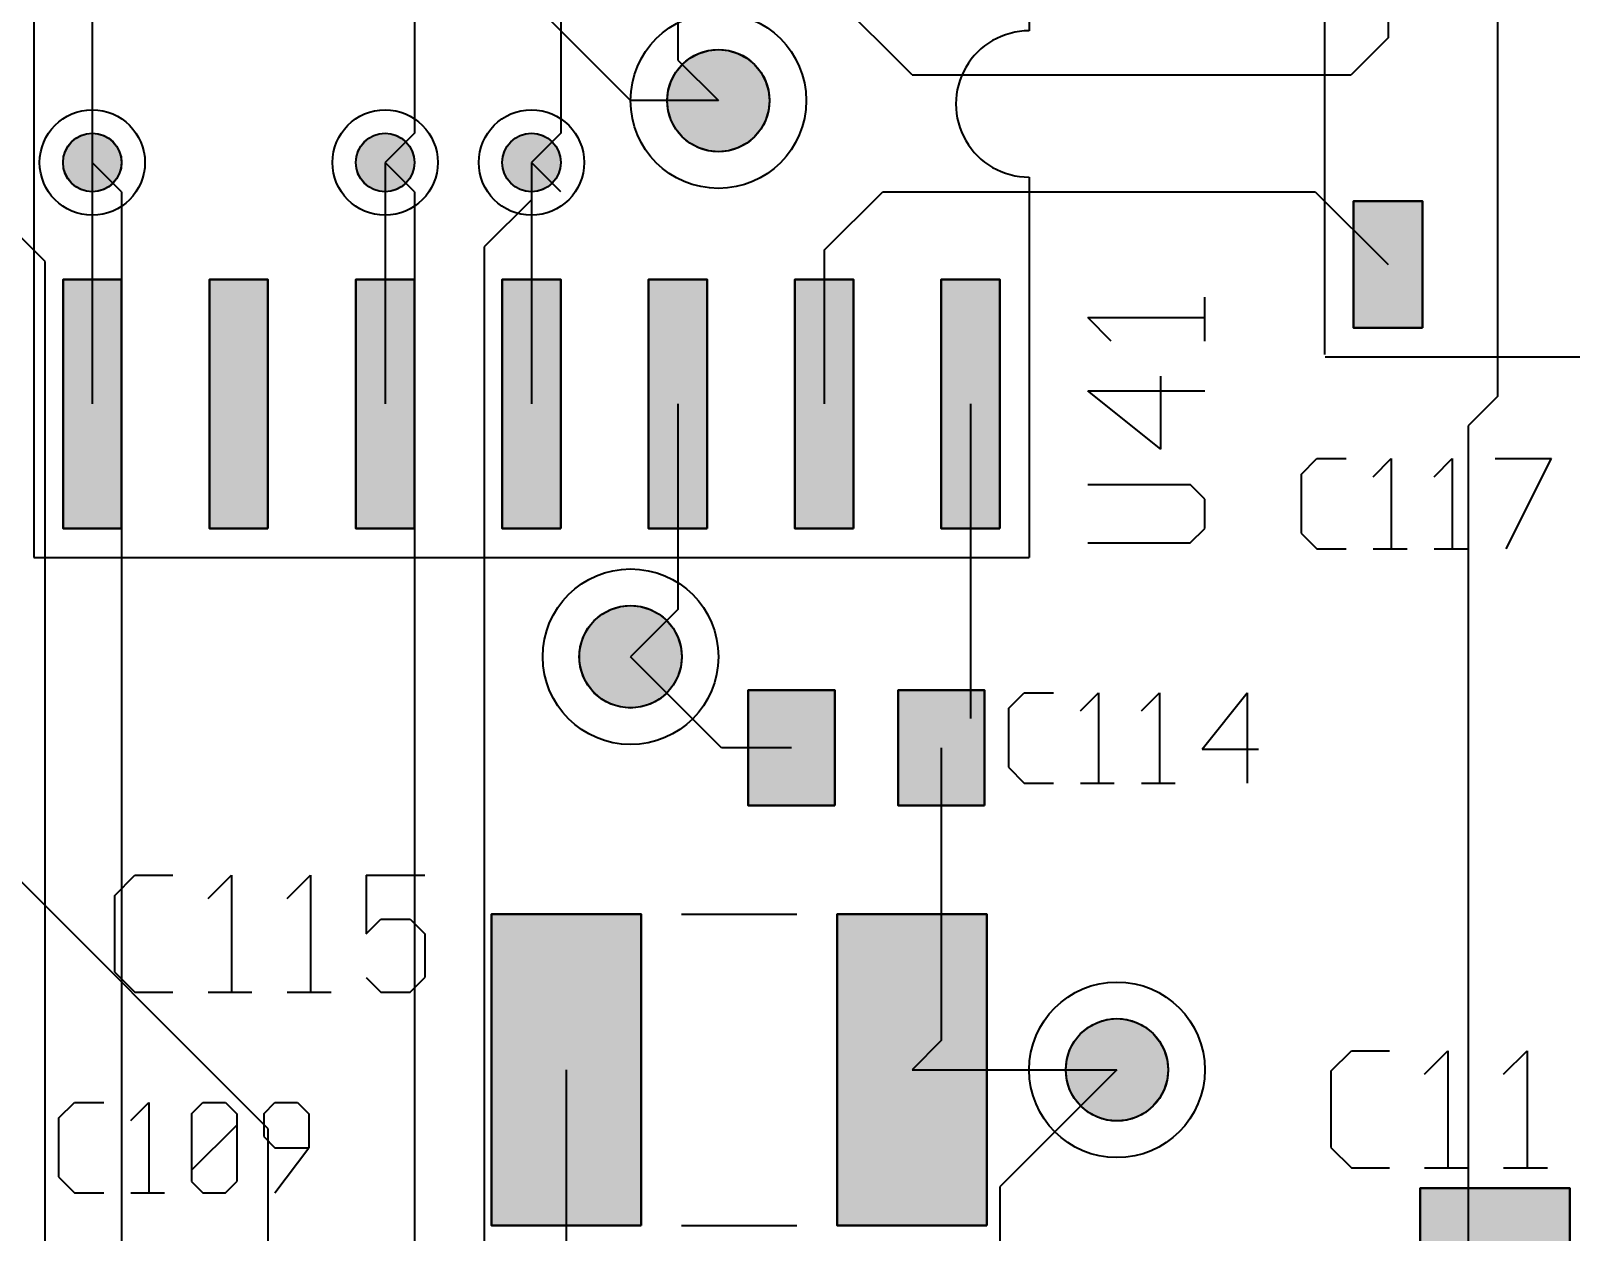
# Model space of a CAD drawing. Header units: millimetres. Extents: x 3 to 131, y 2 to 65.
# Drawn here: x 36.21 to 49.57, y 30.78 to 41.21 of the extents above; entities that cross this region are included whole.
import ezdxf

# ---------------------------------------------------------------- set-up
doc = ezdxf.new("R2010")
doc.units = ezdxf.units.MM
for name, color, linetype in [('bottom_copper', 7, 'Continuous'), ('drill_plated', 7, 'Continuous'), ('top_copper', 7, 'Continuous'), ('top_silk', 7, 'Continuous')]:
    doc.layers.add(name, color=color, linetype=linetype)

msp = doc.modelspace()

# ---------------------------------------------------------------- hatches: boundary and pattern name
at = {"layer": 'bottom_copper', "lineweight": 40}
for points in [[(42.61, 40.518), (42.584, 40.434), (42.543, 40.358), (42.488, 40.29), (42.421, 40.235), (42.344, 40.194), (42.261, 40.169), (42.174, 40.16), (42.087, 40.169), (42.004, 40.194), (41.927, 40.235), (41.859, 40.29), (41.804, 40.358), (41.763, 40.434), (41.738, 40.518), (41.729, 40.605), (41.738, 40.691), (41.763, 40.775), (41.804, 40.852), (41.859, 40.919), (41.927, 40.974), (42.004, 41.015), (42.087, 41.041), (42.174, 41.049), (42.261, 41.041), (42.344, 41.015), (42.421, 40.974), (42.488, 40.919), (42.543, 40.852), (42.584, 40.775), (42.61, 40.691), (42.618, 40.605), (42.61, 40.518)], [(36.991, 40.019), (36.976, 39.971), (36.953, 39.927), (36.921, 39.888), (36.883, 39.857), (36.839, 39.833), (36.791, 39.819), (36.742, 39.814), (36.692, 39.819), (36.645, 39.833), (36.601, 39.857), (36.562, 39.888), (36.531, 39.927), (36.507, 39.971), (36.493, 40.019), (36.488, 40.068), (36.493, 40.118), (36.507, 40.165), (36.531, 40.209), (36.562, 40.248), (36.601, 40.279), (36.645, 40.303), (36.692, 40.317), (36.742, 40.322), (36.791, 40.317), (36.839, 40.303), (36.883, 40.279), (36.921, 40.248), (36.953, 40.209), (36.976, 40.165), (36.991, 40.118), (36.996, 40.068), (36.991, 40.019)], [(39.531, 40.019), (39.516, 39.971), (39.493, 39.927), (39.461, 39.888), (39.423, 39.857), (39.379, 39.833), (39.331, 39.819), (39.282, 39.814), (39.232, 39.819), (39.185, 39.833), (39.141, 39.857), (39.102, 39.888), (39.071, 39.927), (39.047, 39.971), (39.033, 40.019), (39.028, 40.068), (39.033, 40.118), (39.047, 40.165), (39.071, 40.209), (39.102, 40.248), (39.141, 40.279), (39.185, 40.303), (39.232, 40.317), (39.282, 40.322), (39.331, 40.317), (39.379, 40.303), (39.423, 40.279), (39.461, 40.248), (39.493, 40.209), (39.516, 40.165), (39.531, 40.118), (39.536, 40.068), (39.531, 40.019)], [(40.801, 40.019), (40.786, 39.971), (40.763, 39.927), (40.731, 39.888), (40.693, 39.857), (40.649, 39.833), (40.601, 39.819), (40.552, 39.814), (40.502, 39.819), (40.455, 39.833), (40.411, 39.857), (40.372, 39.888), (40.341, 39.927), (40.317, 39.971), (40.303, 40.019), (40.298, 40.068), (40.303, 40.118), (40.317, 40.165), (40.341, 40.209), (40.372, 40.248), (40.411, 40.279), (40.455, 40.303), (40.502, 40.317), (40.552, 40.322), (40.601, 40.317), (40.649, 40.303), (40.693, 40.279), (40.731, 40.248), (40.763, 40.209), (40.786, 40.165), (40.801, 40.118), (40.806, 40.068), (40.801, 40.019)], [(41.848, 35.692), (41.822, 35.608), (41.781, 35.532), (41.726, 35.464), (41.659, 35.409), (41.582, 35.368), (41.499, 35.343), (41.412, 35.334), (41.325, 35.343), (41.242, 35.368), (41.165, 35.409), (41.097, 35.464), (41.042, 35.532), (41.001, 35.608), (40.976, 35.692), (40.967, 35.779), (40.976, 35.865), (41.001, 35.949), (41.042, 36.026), (41.097, 36.093), (41.165, 36.148), (41.242, 36.189), (41.325, 36.215), (41.412, 36.223), (41.499, 36.215), (41.582, 36.189), (41.659, 36.148), (41.726, 36.093), (41.781, 36.026), (41.822, 35.949), (41.848, 35.865), (41.856, 35.779), (41.848, 35.692)], [(46.068, 32.107), (46.042, 32.024), (46.001, 31.947), (45.946, 31.88), (45.879, 31.825), (45.802, 31.783), (45.719, 31.758), (45.632, 31.75), (45.545, 31.758), (45.462, 31.783), (45.385, 31.825), (45.317, 31.88), (45.262, 31.947), (45.221, 32.024), (45.196, 32.107), (45.187, 32.194), (45.196, 32.281), (45.221, 32.364), (45.262, 32.441), (45.317, 32.508), (45.385, 32.564), (45.462, 32.605), (45.545, 32.63), (45.632, 32.639), (45.719, 32.63), (45.802, 32.605), (45.879, 32.564), (45.946, 32.508), (46.001, 32.441), (46.042, 32.364), (46.068, 32.281), (46.076, 32.194), (46.068, 32.107)]]:
    msp.add_hatch(color=7, dxfattribs=at).paths.add_polyline_path(points, flags=0)
at = {"layer": 'drill_plated', "lineweight": 40}
for points in [[(42.61, 40.518), (42.584, 40.434), (42.543, 40.358), (42.488, 40.29), (42.421, 40.235), (42.344, 40.194), (42.261, 40.169), (42.174, 40.16), (42.087, 40.169), (42.004, 40.194), (41.927, 40.235), (41.859, 40.29), (41.804, 40.358), (41.763, 40.434), (41.738, 40.518), (41.729, 40.605), (41.738, 40.691), (41.763, 40.775), (41.804, 40.852), (41.859, 40.919), (41.927, 40.974), (42.004, 41.015), (42.087, 41.041), (42.174, 41.049), (42.261, 41.041), (42.344, 41.015), (42.421, 40.974), (42.488, 40.919), (42.543, 40.852), (42.584, 40.775), (42.61, 40.691), (42.618, 40.605), (42.61, 40.518)], [(36.991, 40.019), (36.976, 39.971), (36.953, 39.927), (36.921, 39.888), (36.883, 39.857), (36.839, 39.833), (36.791, 39.819), (36.742, 39.814), (36.692, 39.819), (36.645, 39.833), (36.601, 39.857), (36.562, 39.888), (36.531, 39.927), (36.507, 39.971), (36.493, 40.019), (36.488, 40.068), (36.493, 40.118), (36.507, 40.165), (36.531, 40.209), (36.562, 40.248), (36.601, 40.279), (36.645, 40.303), (36.692, 40.317), (36.742, 40.322), (36.791, 40.317), (36.839, 40.303), (36.883, 40.279), (36.921, 40.248), (36.953, 40.209), (36.976, 40.165), (36.991, 40.118), (36.996, 40.068), (36.991, 40.019)], [(39.531, 40.019), (39.516, 39.971), (39.493, 39.927), (39.461, 39.888), (39.423, 39.857), (39.379, 39.833), (39.331, 39.819), (39.282, 39.814), (39.232, 39.819), (39.185, 39.833), (39.141, 39.857), (39.102, 39.888), (39.071, 39.927), (39.047, 39.971), (39.033, 40.019), (39.028, 40.068), (39.033, 40.118), (39.047, 40.165), (39.071, 40.209), (39.102, 40.248), (39.141, 40.279), (39.185, 40.303), (39.232, 40.317), (39.282, 40.322), (39.331, 40.317), (39.379, 40.303), (39.423, 40.279), (39.461, 40.248), (39.493, 40.209), (39.516, 40.165), (39.531, 40.118), (39.536, 40.068), (39.531, 40.019)], [(40.801, 40.019), (40.786, 39.971), (40.763, 39.927), (40.731, 39.888), (40.693, 39.857), (40.649, 39.833), (40.601, 39.819), (40.552, 39.814), (40.502, 39.819), (40.455, 39.833), (40.411, 39.857), (40.372, 39.888), (40.341, 39.927), (40.317, 39.971), (40.303, 40.019), (40.298, 40.068), (40.303, 40.118), (40.317, 40.165), (40.341, 40.209), (40.372, 40.248), (40.411, 40.279), (40.455, 40.303), (40.502, 40.317), (40.552, 40.322), (40.601, 40.317), (40.649, 40.303), (40.693, 40.279), (40.731, 40.248), (40.763, 40.209), (40.786, 40.165), (40.801, 40.118), (40.806, 40.068), (40.801, 40.019)], [(41.848, 35.692), (41.822, 35.608), (41.781, 35.532), (41.726, 35.464), (41.659, 35.409), (41.582, 35.368), (41.499, 35.343), (41.412, 35.334), (41.325, 35.343), (41.242, 35.368), (41.165, 35.409), (41.097, 35.464), (41.042, 35.532), (41.001, 35.608), (40.976, 35.692), (40.967, 35.779), (40.976, 35.865), (41.001, 35.949), (41.042, 36.026), (41.097, 36.093), (41.165, 36.148), (41.242, 36.189), (41.325, 36.215), (41.412, 36.223), (41.499, 36.215), (41.582, 36.189), (41.659, 36.148), (41.726, 36.093), (41.781, 36.026), (41.822, 35.949), (41.848, 35.865), (41.856, 35.779), (41.848, 35.692)], [(46.068, 32.107), (46.042, 32.024), (46.001, 31.947), (45.946, 31.88), (45.879, 31.825), (45.802, 31.783), (45.719, 31.758), (45.632, 31.75), (45.545, 31.758), (45.462, 31.783), (45.385, 31.825), (45.317, 31.88), (45.262, 31.947), (45.221, 32.024), (45.196, 32.107), (45.187, 32.194), (45.196, 32.281), (45.221, 32.364), (45.262, 32.441), (45.317, 32.508), (45.385, 32.564), (45.462, 32.605), (45.545, 32.63), (45.632, 32.639), (45.719, 32.63), (45.802, 32.605), (45.879, 32.564), (45.946, 32.508), (46.001, 32.441), (46.042, 32.364), (46.068, 32.281), (46.076, 32.194), (46.068, 32.107)]]:
    msp.add_hatch(color=7, dxfattribs=at).paths.add_polyline_path(points, flags=0)
at = {"layer": 'top_copper', "lineweight": 40}
for points in [[(42.61, 40.518), (42.584, 40.434), (42.543, 40.358), (42.488, 40.29), (42.421, 40.235), (42.344, 40.194), (42.261, 40.169), (42.174, 40.16), (42.087, 40.169), (42.004, 40.194), (41.927, 40.235), (41.859, 40.29), (41.804, 40.358), (41.763, 40.434), (41.738, 40.518), (41.729, 40.605), (41.738, 40.691), (41.763, 40.775), (41.804, 40.852), (41.859, 40.919), (41.927, 40.974), (42.004, 41.015), (42.087, 41.041), (42.174, 41.049), (42.261, 41.041), (42.344, 41.015), (42.421, 40.974), (42.488, 40.919), (42.543, 40.852), (42.584, 40.775), (42.61, 40.691), (42.618, 40.605), (42.61, 40.518)], [(36.991, 40.019), (36.976, 39.971), (36.953, 39.927), (36.921, 39.888), (36.883, 39.857), (36.839, 39.833), (36.791, 39.819), (36.742, 39.814), (36.692, 39.819), (36.645, 39.833), (36.601, 39.857), (36.562, 39.888), (36.531, 39.927), (36.507, 39.971), (36.493, 40.019), (36.488, 40.068), (36.493, 40.118), (36.507, 40.165), (36.531, 40.209), (36.562, 40.248), (36.601, 40.279), (36.645, 40.303), (36.692, 40.317), (36.742, 40.322), (36.791, 40.317), (36.839, 40.303), (36.883, 40.279), (36.921, 40.248), (36.953, 40.209), (36.976, 40.165), (36.991, 40.118), (36.996, 40.068), (36.991, 40.019)], [(39.531, 40.019), (39.516, 39.971), (39.493, 39.927), (39.461, 39.888), (39.423, 39.857), (39.379, 39.833), (39.331, 39.819), (39.282, 39.814), (39.232, 39.819), (39.185, 39.833), (39.141, 39.857), (39.102, 39.888), (39.071, 39.927), (39.047, 39.971), (39.033, 40.019), (39.028, 40.068), (39.033, 40.118), (39.047, 40.165), (39.071, 40.209), (39.102, 40.248), (39.141, 40.279), (39.185, 40.303), (39.232, 40.317), (39.282, 40.322), (39.331, 40.317), (39.379, 40.303), (39.423, 40.279), (39.461, 40.248), (39.493, 40.209), (39.516, 40.165), (39.531, 40.118), (39.536, 40.068), (39.531, 40.019)], [(40.801, 40.019), (40.786, 39.971), (40.763, 39.927), (40.731, 39.888), (40.693, 39.857), (40.649, 39.833), (40.601, 39.819), (40.552, 39.814), (40.502, 39.819), (40.455, 39.833), (40.411, 39.857), (40.372, 39.888), (40.341, 39.927), (40.317, 39.971), (40.303, 40.019), (40.298, 40.068), (40.303, 40.118), (40.317, 40.165), (40.341, 40.209), (40.372, 40.248), (40.411, 40.279), (40.455, 40.303), (40.502, 40.317), (40.552, 40.322), (40.601, 40.317), (40.649, 40.303), (40.693, 40.279), (40.731, 40.248), (40.763, 40.209), (40.786, 40.165), (40.801, 40.118), (40.806, 40.068), (40.801, 40.019)], [(48.284, 38.633), (47.684, 38.633), (47.684, 39.733), (48.284, 39.733), (48.284, 38.633)], [(36.996, 36.893), (36.488, 36.893), (36.488, 39.052), (36.996, 39.052), (36.996, 36.893)], [(38.266, 36.893), (37.758, 36.893), (37.758, 39.052), (38.266, 39.052), (38.266, 36.893)], [(39.536, 36.893), (39.028, 36.893), (39.028, 39.052), (39.536, 39.052), (39.536, 36.893)], [(40.806, 36.893), (40.298, 36.893), (40.298, 39.052), (40.806, 39.052), (40.806, 36.893)], [(42.076, 36.893), (41.568, 36.893), (41.568, 39.052), (42.076, 39.052), (42.076, 36.893)], [(43.346, 36.893), (42.838, 36.893), (42.838, 39.052), (43.346, 39.052), (43.346, 36.893)], [(44.616, 36.893), (44.108, 36.893), (44.108, 39.052), (44.616, 39.052), (44.616, 36.893)], [(41.848, 35.692), (41.822, 35.608), (41.781, 35.532), (41.726, 35.464), (41.659, 35.409), (41.582, 35.368), (41.499, 35.343), (41.412, 35.334), (41.325, 35.343), (41.242, 35.368), (41.165, 35.409), (41.097, 35.464), (41.042, 35.532), (41.001, 35.608), (40.976, 35.692), (40.967, 35.779), (40.976, 35.865), (41.001, 35.949), (41.042, 36.026), (41.097, 36.093), (41.165, 36.148), (41.242, 36.189), (41.325, 36.215), (41.412, 36.223), (41.499, 36.215), (41.582, 36.189), (41.659, 36.148), (41.726, 36.093), (41.781, 36.026), (41.822, 35.949), (41.848, 35.865), (41.856, 35.779), (41.848, 35.692)], [(43.183, 34.488), (42.433, 34.488), (42.433, 35.488), (43.183, 35.488), (43.183, 34.488)], [(44.483, 34.488), (43.733, 34.488), (43.733, 35.488), (44.483, 35.488), (44.483, 34.488)], [(41.504, 30.844), (40.204, 30.844), (40.204, 33.544), (41.504, 33.544), (41.504, 30.844)], [(44.504, 30.844), (43.204, 30.844), (43.204, 33.544), (44.504, 33.544), (44.504, 30.844)], [(46.068, 32.107), (46.042, 32.024), (46.001, 31.947), (45.946, 31.88), (45.879, 31.825), (45.802, 31.783), (45.719, 31.758), (45.632, 31.75), (45.545, 31.758), (45.462, 31.783), (45.385, 31.825), (45.317, 31.88), (45.262, 31.947), (45.221, 32.024), (45.196, 32.107), (45.187, 32.194), (45.196, 32.281), (45.221, 32.364), (45.262, 32.441), (45.317, 32.508), (45.385, 32.564), (45.462, 32.605), (45.545, 32.63), (45.632, 32.639), (45.719, 32.63), (45.802, 32.605), (45.879, 32.564), (45.946, 32.508), (46.001, 32.441), (46.042, 32.364), (46.068, 32.281), (46.076, 32.194), (46.068, 32.107)], [(49.562, 29.666), (48.262, 29.666), (48.262, 31.166), (49.562, 31.166), (49.562, 29.666)]]:
    msp.add_hatch(color=7, dxfattribs=at).paths.add_polyline_path(points, flags=0)

# ---------------------------------------------------------------- linework, layer by layer
at = {"layer": 'bottom_copper', "color": 7, "lineweight": 40}
for p, q in [((36.742, 49.657), (36.742, 40.068)), ((39.536, 49.657), (39.536, 40.322)), ((40.806, 47.625), (40.806, 40.322)), ((39.536, 40.322), (39.282, 40.068)), ((40.806, 40.322), (40.552, 40.068)), ((36.996, 39.814), (36.742, 40.068)), ((39.536, 39.814), (39.282, 40.068)), ((40.806, 39.814), (40.552, 40.068)), ((40.552, 40.068), (40.552, 39.745)), ((36.332, 39.208), (35.726, 39.814)), ((36.996, 39.814), (36.996, 23.812)), ((39.536, 39.814), (39.536, 23.812)), ((40.552, 39.745), (40.142, 39.335)), ((40.142, 39.335), (40.142, 24.476)), ((36.332, 28.921), (36.332, 39.208)), ((45.632, 32.194), (44.616, 31.178)), ((44.616, 31.178), (44.616, 17.716))]:
    msp.add_line(p, q, dxfattribs=at)
for points in [[(42.61, 40.518), (42.584, 40.434), (42.543, 40.358), (42.488, 40.29), (42.421, 40.235), (42.344, 40.194), (42.261, 40.169), (42.174, 40.16), (42.087, 40.169), (42.004, 40.194), (41.927, 40.235), (41.859, 40.29), (41.804, 40.358), (41.763, 40.434), (41.738, 40.518), (41.729, 40.605), (41.738, 40.691), (41.763, 40.775), (41.804, 40.852), (41.859, 40.919), (41.927, 40.974), (42.004, 41.015), (42.087, 41.041), (42.174, 41.049), (42.261, 41.041), (42.344, 41.015), (42.421, 40.974), (42.488, 40.919), (42.543, 40.852), (42.584, 40.775), (42.61, 40.691), (42.618, 40.605), (42.61, 40.518)], [(36.991, 40.019), (36.976, 39.971), (36.953, 39.927), (36.921, 39.888), (36.883, 39.857), (36.839, 39.833), (36.791, 39.819), (36.742, 39.814), (36.692, 39.819), (36.645, 39.833), (36.601, 39.857), (36.562, 39.888), (36.531, 39.927), (36.507, 39.971), (36.493, 40.019), (36.488, 40.068), (36.493, 40.118), (36.507, 40.165), (36.531, 40.209), (36.562, 40.248), (36.601, 40.279), (36.645, 40.303), (36.692, 40.317), (36.742, 40.322), (36.791, 40.317), (36.839, 40.303), (36.883, 40.279), (36.921, 40.248), (36.953, 40.209), (36.976, 40.165), (36.991, 40.118), (36.996, 40.068), (36.991, 40.019)], [(39.531, 40.019), (39.516, 39.971), (39.493, 39.927), (39.461, 39.888), (39.423, 39.857), (39.379, 39.833), (39.331, 39.819), (39.282, 39.814), (39.232, 39.819), (39.185, 39.833), (39.141, 39.857), (39.102, 39.888), (39.071, 39.927), (39.047, 39.971), (39.033, 40.019), (39.028, 40.068), (39.033, 40.118), (39.047, 40.165), (39.071, 40.209), (39.102, 40.248), (39.141, 40.279), (39.185, 40.303), (39.232, 40.317), (39.282, 40.322), (39.331, 40.317), (39.379, 40.303), (39.423, 40.279), (39.461, 40.248), (39.493, 40.209), (39.516, 40.165), (39.531, 40.118), (39.536, 40.068), (39.531, 40.019)], [(40.801, 40.019), (40.786, 39.971), (40.763, 39.927), (40.731, 39.888), (40.693, 39.857), (40.649, 39.833), (40.601, 39.819), (40.552, 39.814), (40.502, 39.819), (40.455, 39.833), (40.411, 39.857), (40.372, 39.888), (40.341, 39.927), (40.317, 39.971), (40.303, 40.019), (40.298, 40.068), (40.303, 40.118), (40.317, 40.165), (40.341, 40.209), (40.372, 40.248), (40.411, 40.279), (40.455, 40.303), (40.502, 40.317), (40.552, 40.322), (40.601, 40.317), (40.649, 40.303), (40.693, 40.279), (40.731, 40.248), (40.763, 40.209), (40.786, 40.165), (40.801, 40.118), (40.806, 40.068), (40.801, 40.019)], [(41.848, 35.692), (41.822, 35.608), (41.781, 35.532), (41.726, 35.464), (41.659, 35.409), (41.582, 35.368), (41.499, 35.343), (41.412, 35.334), (41.325, 35.343), (41.242, 35.368), (41.165, 35.409), (41.097, 35.464), (41.042, 35.532), (41.001, 35.608), (40.976, 35.692), (40.967, 35.779), (40.976, 35.865), (41.001, 35.949), (41.042, 36.026), (41.097, 36.093), (41.165, 36.148), (41.242, 36.189), (41.325, 36.215), (41.412, 36.223), (41.499, 36.215), (41.582, 36.189), (41.659, 36.148), (41.726, 36.093), (41.781, 36.026), (41.822, 35.949), (41.848, 35.865), (41.856, 35.779), (41.848, 35.692)], [(46.068, 32.107), (46.042, 32.024), (46.001, 31.947), (45.946, 31.88), (45.879, 31.825), (45.802, 31.783), (45.719, 31.758), (45.632, 31.75), (45.545, 31.758), (45.462, 31.783), (45.385, 31.825), (45.317, 31.88), (45.262, 31.947), (45.221, 32.024), (45.196, 32.107), (45.187, 32.194), (45.196, 32.281), (45.221, 32.364), (45.262, 32.441), (45.317, 32.508), (45.385, 32.564), (45.462, 32.605), (45.545, 32.63), (45.632, 32.639), (45.719, 32.63), (45.802, 32.605), (45.879, 32.564), (45.946, 32.508), (46.001, 32.441), (46.042, 32.364), (46.068, 32.281), (46.076, 32.194), (46.068, 32.107)]]:
    msp.add_lwpolyline(points, close=True, dxfattribs=at)
for centre, major_axis in [((42.174, 40.605), (0.762, 0)), ((42.174, 40.605), (0.444, 0)), ((36.742, 40.068), (0.457, 0)), ((39.282, 40.068), (0.457, 0)), ((40.552, 40.068), (0.457, 0)), ((36.742, 40.068), (0.254, 0)), ((39.282, 40.068), (0.254, 0)), ((40.552, 40.068), (0.254, 0)), ((41.412, 35.779), (0.762, 0)), ((41.412, 35.779), (0.444, 0)), ((45.632, 32.194), (0.762, 0)), ((45.632, 32.194), (0.444, 0))]:
    msp.add_ellipse(centre, major_axis=major_axis, ratio=1, dxfattribs=at)
at = {"layer": 'drill_plated', "color": 7, "lineweight": 40}
for points in [[(42.61, 40.518), (42.584, 40.434), (42.543, 40.358), (42.488, 40.29), (42.421, 40.235), (42.344, 40.194), (42.261, 40.169), (42.174, 40.16), (42.087, 40.169), (42.004, 40.194), (41.927, 40.235), (41.859, 40.29), (41.804, 40.358), (41.763, 40.434), (41.738, 40.518), (41.729, 40.605), (41.738, 40.691), (41.763, 40.775), (41.804, 40.852), (41.859, 40.919), (41.927, 40.974), (42.004, 41.015), (42.087, 41.041), (42.174, 41.049), (42.261, 41.041), (42.344, 41.015), (42.421, 40.974), (42.488, 40.919), (42.543, 40.852), (42.584, 40.775), (42.61, 40.691), (42.618, 40.605), (42.61, 40.518)], [(36.991, 40.019), (36.976, 39.971), (36.953, 39.927), (36.921, 39.888), (36.883, 39.857), (36.839, 39.833), (36.791, 39.819), (36.742, 39.814), (36.692, 39.819), (36.645, 39.833), (36.601, 39.857), (36.562, 39.888), (36.531, 39.927), (36.507, 39.971), (36.493, 40.019), (36.488, 40.068), (36.493, 40.118), (36.507, 40.165), (36.531, 40.209), (36.562, 40.248), (36.601, 40.279), (36.645, 40.303), (36.692, 40.317), (36.742, 40.322), (36.791, 40.317), (36.839, 40.303), (36.883, 40.279), (36.921, 40.248), (36.953, 40.209), (36.976, 40.165), (36.991, 40.118), (36.996, 40.068), (36.991, 40.019)], [(39.531, 40.019), (39.516, 39.971), (39.493, 39.927), (39.461, 39.888), (39.423, 39.857), (39.379, 39.833), (39.331, 39.819), (39.282, 39.814), (39.232, 39.819), (39.185, 39.833), (39.141, 39.857), (39.102, 39.888), (39.071, 39.927), (39.047, 39.971), (39.033, 40.019), (39.028, 40.068), (39.033, 40.118), (39.047, 40.165), (39.071, 40.209), (39.102, 40.248), (39.141, 40.279), (39.185, 40.303), (39.232, 40.317), (39.282, 40.322), (39.331, 40.317), (39.379, 40.303), (39.423, 40.279), (39.461, 40.248), (39.493, 40.209), (39.516, 40.165), (39.531, 40.118), (39.536, 40.068), (39.531, 40.019)], [(40.801, 40.019), (40.786, 39.971), (40.763, 39.927), (40.731, 39.888), (40.693, 39.857), (40.649, 39.833), (40.601, 39.819), (40.552, 39.814), (40.502, 39.819), (40.455, 39.833), (40.411, 39.857), (40.372, 39.888), (40.341, 39.927), (40.317, 39.971), (40.303, 40.019), (40.298, 40.068), (40.303, 40.118), (40.317, 40.165), (40.341, 40.209), (40.372, 40.248), (40.411, 40.279), (40.455, 40.303), (40.502, 40.317), (40.552, 40.322), (40.601, 40.317), (40.649, 40.303), (40.693, 40.279), (40.731, 40.248), (40.763, 40.209), (40.786, 40.165), (40.801, 40.118), (40.806, 40.068), (40.801, 40.019)], [(41.848, 35.692), (41.822, 35.608), (41.781, 35.532), (41.726, 35.464), (41.659, 35.409), (41.582, 35.368), (41.499, 35.343), (41.412, 35.334), (41.325, 35.343), (41.242, 35.368), (41.165, 35.409), (41.097, 35.464), (41.042, 35.532), (41.001, 35.608), (40.976, 35.692), (40.967, 35.779), (40.976, 35.865), (41.001, 35.949), (41.042, 36.026), (41.097, 36.093), (41.165, 36.148), (41.242, 36.189), (41.325, 36.215), (41.412, 36.223), (41.499, 36.215), (41.582, 36.189), (41.659, 36.148), (41.726, 36.093), (41.781, 36.026), (41.822, 35.949), (41.848, 35.865), (41.856, 35.779), (41.848, 35.692)], [(46.068, 32.107), (46.042, 32.024), (46.001, 31.947), (45.946, 31.88), (45.879, 31.825), (45.802, 31.783), (45.719, 31.758), (45.632, 31.75), (45.545, 31.758), (45.462, 31.783), (45.385, 31.825), (45.317, 31.88), (45.262, 31.947), (45.221, 32.024), (45.196, 32.107), (45.187, 32.194), (45.196, 32.281), (45.221, 32.364), (45.262, 32.441), (45.317, 32.508), (45.385, 32.564), (45.462, 32.605), (45.545, 32.63), (45.632, 32.639), (45.719, 32.63), (45.802, 32.605), (45.879, 32.564), (45.946, 32.508), (46.001, 32.441), (46.042, 32.364), (46.068, 32.281), (46.076, 32.194), (46.068, 32.107)]]:
    msp.add_lwpolyline(points, close=True, dxfattribs=at)
for centre, major_axis in [((42.174, 40.605), (0.444, 0)), ((36.742, 40.068), (0.254, 0)), ((39.282, 40.068), (0.254, 0)), ((40.552, 40.068), (0.254, 0)), ((41.412, 35.779), (0.444, 0)), ((45.632, 32.194), (0.444, 0))]:
    msp.add_ellipse(centre, major_axis=major_axis, ratio=1, dxfattribs=at)
at = {"layer": 'top_copper', "color": 7, "lineweight": 40}
for p, q in [((48.934, 44.356), (48.934, 38.036)), ((41.822, 43.18), (41.822, 40.957)), ((47.984, 41.783), (47.984, 41.15)), ((43.854, 40.83), (43.092, 41.592)), ((40.552, 41.465), (41.412, 40.605)), ((47.984, 41.15), (47.664, 40.83)), ((41.822, 40.957), (42.174, 40.605)), ((43.854, 40.83), (47.664, 40.83)), ((42.174, 40.605), (41.412, 40.605)), ((36.742, 40.068), (36.742, 37.973)), ((39.282, 40.068), (39.282, 37.973)), ((40.552, 40.068), (40.552, 37.973)), ((43.092, 39.306), (43.6, 39.814)), ((43.6, 39.814), (47.352, 39.814)), ((47.352, 39.814), (47.984, 39.183)), ((48.284, 39.733), (47.684, 39.733)), ((47.684, 39.733), (47.684, 38.633)), ((48.284, 38.633), (48.284, 39.733)), ((43.092, 39.306), (43.092, 37.973)), ((36.996, 39.052), (36.488, 39.052)), ((36.488, 39.052), (36.488, 36.893)), ((36.996, 36.893), (36.996, 39.052)), ((38.266, 39.052), (37.758, 39.052)), ((37.758, 39.052), (37.758, 36.893)), ((38.266, 36.893), (38.266, 39.052)), ((39.536, 39.052), (39.028, 39.052)), ((39.028, 39.052), (39.028, 36.893)), ((39.536, 36.893), (39.536, 39.052)), ((40.806, 39.052), (40.298, 39.052)), ((40.298, 39.052), (40.298, 36.893)), ((40.806, 36.893), (40.806, 39.052)), ((42.076, 39.052), (41.568, 39.052)), ((41.568, 39.052), (41.568, 36.893)), ((42.076, 36.893), (42.076, 39.052)), ((43.346, 39.052), (42.838, 39.052)), ((42.838, 39.052), (42.838, 36.893)), ((43.346, 36.893), (43.346, 39.052)), ((44.616, 39.052), (44.108, 39.052)), ((44.108, 39.052), (44.108, 36.893)), ((44.616, 36.893), (44.616, 39.052)), ((47.684, 38.633), (48.284, 38.633)), ((41.822, 37.973), (41.822, 36.189)), ((44.362, 37.973), (44.362, 35.242)), ((48.934, 38.036), (48.68, 37.782)), ((48.68, 37.782), (48.68, 30.67)), ((36.488, 36.893), (36.996, 36.893)), ((37.758, 36.893), (38.266, 36.893)), ((39.028, 36.893), (39.536, 36.893)), ((40.298, 36.893), (40.806, 36.893)), ((41.568, 36.893), (42.076, 36.893)), ((42.838, 36.893), (43.346, 36.893)), ((44.108, 36.893), (44.616, 36.893)), ((41.822, 36.189), (41.412, 35.779)), ((42.202, 34.988), (41.412, 35.779)), ((43.183, 35.488), (42.433, 35.488)), ((42.433, 35.488), (42.433, 34.488)), ((43.183, 34.488), (43.183, 35.488)), ((44.483, 35.488), (43.733, 35.488)), ((43.733, 35.488), (43.733, 34.488)), ((44.483, 34.488), (44.483, 35.488)), ((42.808, 34.988), (42.202, 34.988)), ((44.108, 34.988), (44.108, 32.448)), ((42.433, 34.488), (43.183, 34.488)), ((43.733, 34.488), (44.483, 34.488)), ((38.266, 31.686), (35.726, 34.226)), ((41.504, 33.544), (40.204, 33.544)), ((40.204, 33.544), (40.204, 30.844)), ((41.504, 30.844), (41.504, 33.544)), ((44.504, 33.544), (43.204, 33.544)), ((43.204, 33.544), (43.204, 30.844)), ((44.504, 30.844), (44.504, 33.544)), ((44.108, 32.448), (43.854, 32.194)), ((40.854, 32.194), (40.854, 30.24)), ((43.854, 32.194), (45.632, 32.194)), ((38.266, 31.686), (38.266, 26.924)), ((49.562, 31.166), (48.262, 31.166)), ((48.262, 31.166), (48.262, 29.666)), ((49.562, 29.666), (49.562, 31.166)), ((40.204, 30.844), (41.504, 30.844)), ((43.204, 30.844), (44.504, 30.844))]:
    msp.add_line(p, q, dxfattribs=at)
for points in [[(42.61, 40.518), (42.584, 40.434), (42.543, 40.358), (42.488, 40.29), (42.421, 40.235), (42.344, 40.194), (42.261, 40.169), (42.174, 40.16), (42.087, 40.169), (42.004, 40.194), (41.927, 40.235), (41.859, 40.29), (41.804, 40.358), (41.763, 40.434), (41.738, 40.518), (41.729, 40.605), (41.738, 40.691), (41.763, 40.775), (41.804, 40.852), (41.859, 40.919), (41.927, 40.974), (42.004, 41.015), (42.087, 41.041), (42.174, 41.049), (42.261, 41.041), (42.344, 41.015), (42.421, 40.974), (42.488, 40.919), (42.543, 40.852), (42.584, 40.775), (42.61, 40.691), (42.618, 40.605), (42.61, 40.518)], [(36.991, 40.019), (36.976, 39.971), (36.953, 39.927), (36.921, 39.888), (36.883, 39.857), (36.839, 39.833), (36.791, 39.819), (36.742, 39.814), (36.692, 39.819), (36.645, 39.833), (36.601, 39.857), (36.562, 39.888), (36.531, 39.927), (36.507, 39.971), (36.493, 40.019), (36.488, 40.068), (36.493, 40.118), (36.507, 40.165), (36.531, 40.209), (36.562, 40.248), (36.601, 40.279), (36.645, 40.303), (36.692, 40.317), (36.742, 40.322), (36.791, 40.317), (36.839, 40.303), (36.883, 40.279), (36.921, 40.248), (36.953, 40.209), (36.976, 40.165), (36.991, 40.118), (36.996, 40.068), (36.991, 40.019)], [(39.531, 40.019), (39.516, 39.971), (39.493, 39.927), (39.461, 39.888), (39.423, 39.857), (39.379, 39.833), (39.331, 39.819), (39.282, 39.814), (39.232, 39.819), (39.185, 39.833), (39.141, 39.857), (39.102, 39.888), (39.071, 39.927), (39.047, 39.971), (39.033, 40.019), (39.028, 40.068), (39.033, 40.118), (39.047, 40.165), (39.071, 40.209), (39.102, 40.248), (39.141, 40.279), (39.185, 40.303), (39.232, 40.317), (39.282, 40.322), (39.331, 40.317), (39.379, 40.303), (39.423, 40.279), (39.461, 40.248), (39.493, 40.209), (39.516, 40.165), (39.531, 40.118), (39.536, 40.068), (39.531, 40.019)], [(40.801, 40.019), (40.786, 39.971), (40.763, 39.927), (40.731, 39.888), (40.693, 39.857), (40.649, 39.833), (40.601, 39.819), (40.552, 39.814), (40.502, 39.819), (40.455, 39.833), (40.411, 39.857), (40.372, 39.888), (40.341, 39.927), (40.317, 39.971), (40.303, 40.019), (40.298, 40.068), (40.303, 40.118), (40.317, 40.165), (40.341, 40.209), (40.372, 40.248), (40.411, 40.279), (40.455, 40.303), (40.502, 40.317), (40.552, 40.322), (40.601, 40.317), (40.649, 40.303), (40.693, 40.279), (40.731, 40.248), (40.763, 40.209), (40.786, 40.165), (40.801, 40.118), (40.806, 40.068), (40.801, 40.019)], [(48.284, 38.633), (47.684, 38.633), (47.684, 39.733), (48.284, 39.733), (48.284, 38.633)], [(36.996, 36.893), (36.488, 36.893), (36.488, 39.052), (36.996, 39.052), (36.996, 36.893)], [(38.266, 36.893), (37.758, 36.893), (37.758, 39.052), (38.266, 39.052), (38.266, 36.893)], [(39.536, 36.893), (39.028, 36.893), (39.028, 39.052), (39.536, 39.052), (39.536, 36.893)], [(40.806, 36.893), (40.298, 36.893), (40.298, 39.052), (40.806, 39.052), (40.806, 36.893)], [(42.076, 36.893), (41.568, 36.893), (41.568, 39.052), (42.076, 39.052), (42.076, 36.893)], [(43.346, 36.893), (42.838, 36.893), (42.838, 39.052), (43.346, 39.052), (43.346, 36.893)], [(44.616, 36.893), (44.108, 36.893), (44.108, 39.052), (44.616, 39.052), (44.616, 36.893)], [(41.848, 35.692), (41.822, 35.608), (41.781, 35.532), (41.726, 35.464), (41.659, 35.409), (41.582, 35.368), (41.499, 35.343), (41.412, 35.334), (41.325, 35.343), (41.242, 35.368), (41.165, 35.409), (41.097, 35.464), (41.042, 35.532), (41.001, 35.608), (40.976, 35.692), (40.967, 35.779), (40.976, 35.865), (41.001, 35.949), (41.042, 36.026), (41.097, 36.093), (41.165, 36.148), (41.242, 36.189), (41.325, 36.215), (41.412, 36.223), (41.499, 36.215), (41.582, 36.189), (41.659, 36.148), (41.726, 36.093), (41.781, 36.026), (41.822, 35.949), (41.848, 35.865), (41.856, 35.779), (41.848, 35.692)], [(43.183, 34.488), (42.433, 34.488), (42.433, 35.488), (43.183, 35.488), (43.183, 34.488)], [(44.483, 34.488), (43.733, 34.488), (43.733, 35.488), (44.483, 35.488), (44.483, 34.488)], [(41.504, 30.844), (40.204, 30.844), (40.204, 33.544), (41.504, 33.544), (41.504, 30.844)], [(44.504, 30.844), (43.204, 30.844), (43.204, 33.544), (44.504, 33.544), (44.504, 30.844)], [(46.068, 32.107), (46.042, 32.024), (46.001, 31.947), (45.946, 31.88), (45.879, 31.825), (45.802, 31.783), (45.719, 31.758), (45.632, 31.75), (45.545, 31.758), (45.462, 31.783), (45.385, 31.825), (45.317, 31.88), (45.262, 31.947), (45.221, 32.024), (45.196, 32.107), (45.187, 32.194), (45.196, 32.281), (45.221, 32.364), (45.262, 32.441), (45.317, 32.508), (45.385, 32.564), (45.462, 32.605), (45.545, 32.63), (45.632, 32.639), (45.719, 32.63), (45.802, 32.605), (45.879, 32.564), (45.946, 32.508), (46.001, 32.441), (46.042, 32.364), (46.068, 32.281), (46.076, 32.194), (46.068, 32.107)], [(49.562, 29.666), (48.262, 29.666), (48.262, 31.166), (49.562, 31.166), (49.562, 29.666)]]:
    msp.add_lwpolyline(points, close=True, dxfattribs=at)
for centre, major_axis in [((42.174, 40.605), (0.762, 0)), ((42.174, 40.605), (0.444, 0)), ((36.742, 40.068), (0.457, 0)), ((39.282, 40.068), (0.457, 0)), ((40.552, 40.068), (0.457, 0)), ((36.742, 40.068), (0.254, 0)), ((39.282, 40.068), (0.254, 0)), ((40.552, 40.068), (0.254, 0)), ((41.412, 35.779), (0.762, 0)), ((41.412, 35.779), (0.444, 0)), ((45.632, 32.194), (0.762, 0)), ((45.632, 32.194), (0.444, 0))]:
    msp.add_ellipse(centre, major_axis=major_axis, ratio=1, dxfattribs=at)
at = {"layer": 'top_silk', "color": 7, "lineweight": 40}
for p, q in [((36.234, 44.513), (36.234, 36.639)), ((44.87, 44.513), (44.87, 41.211)), ((47.434, 42.583), (47.434, 38.402)), ((44.87, 39.941), (44.87, 36.639)), ((46.394, 38.519), (46.394, 38.9)), ((45.581, 38.519), (45.378, 38.722)), ((45.378, 38.722), (46.394, 38.722)), ((47.437, 38.383), (50.434, 38.383)), ((46.013, 37.579), (46.013, 38.214)), ((46.013, 37.579), (45.378, 38.087)), ((45.378, 38.087), (46.394, 38.087)), ((47.23, 37.361), (47.367, 37.498)), ((47.367, 37.498), (47.621, 37.498)), ((47.856, 37.341), (48.012, 37.498)), ((48.012, 37.498), (48.012, 36.715)), ((48.384, 37.341), (48.54, 37.498)), ((48.54, 37.498), (48.54, 36.715)), ((48.912, 37.498), (49.401, 37.498)), ((49.01, 36.715), (49.401, 37.498)), ((47.23, 37.361), (47.23, 36.852)), ((45.378, 37.274), (46.267, 37.274)), ((46.394, 37.147), (46.267, 37.274)), ((46.394, 36.893), (46.394, 37.147)), ((46.267, 36.766), (46.394, 36.893)), ((45.378, 36.766), (46.267, 36.766)), ((47.23, 36.852), (47.367, 36.715)), ((36.234, 36.639), (44.87, 36.639)), ((47.367, 36.715), (47.621, 36.715)), ((47.856, 36.715), (48.149, 36.715)), ((48.384, 36.715), (48.677, 36.715)), ((44.69, 35.329), (44.827, 35.466)), ((44.827, 35.466), (45.081, 35.466)), ((45.316, 35.309), (45.472, 35.466)), ((45.472, 35.466), (45.472, 34.683)), ((45.844, 35.309), (46, 35.466)), ((46, 35.466), (46, 34.683)), ((46.372, 34.977), (46.763, 35.466)), ((46.763, 35.466), (46.763, 34.683)), ((44.69, 35.329), (44.69, 34.82)), ((46.372, 34.977), (46.861, 34.977)), ((44.69, 34.82), (44.827, 34.683)), ((44.827, 34.683), (45.081, 34.683)), ((45.316, 34.683), (45.609, 34.683)), ((45.844, 34.683), (46.137, 34.683)), ((36.934, 33.705), (37.111, 33.883)), ((37.111, 33.883), (37.442, 33.883)), ((37.746, 33.68), (37.95, 33.883)), ((37.95, 33.883), (37.95, 32.867)), ((38.432, 33.68), (38.635, 33.883)), ((38.635, 33.883), (38.635, 32.867)), ((39.118, 33.883), (39.626, 33.883)), ((39.118, 33.883), (39.118, 33.375)), ((36.934, 33.705), (36.934, 33.045)), ((39.118, 33.375), (39.245, 33.502)), ((39.245, 33.502), (39.499, 33.502)), ((39.499, 33.502), (39.626, 33.375)), ((41.854, 33.544), (42.854, 33.544)), ((39.626, 33.375), (39.626, 32.994)), ((36.934, 33.045), (37.111, 32.867)), ((39.118, 32.994), (39.245, 32.867)), ((39.499, 32.867), (39.626, 32.994)), ((37.111, 32.867), (37.442, 32.867)), ((37.746, 32.867), (38.127, 32.867)), ((38.432, 32.867), (38.813, 32.867)), ((39.245, 32.867), (39.499, 32.867)), ((47.488, 32.181), (47.666, 32.359)), ((47.666, 32.359), (47.996, 32.359)), ((48.301, 32.156), (48.504, 32.359)), ((48.504, 32.359), (48.504, 31.343)), ((48.986, 32.156), (49.19, 32.359)), ((49.19, 32.359), (49.19, 31.343)), ((47.488, 32.181), (47.488, 31.521)), ((36.45, 31.773), (36.587, 31.91)), ((36.587, 31.91), (36.841, 31.91)), ((37.076, 31.753), (37.232, 31.91)), ((37.232, 31.91), (37.232, 31.127)), ((37.604, 31.812), (37.701, 31.91)), ((37.604, 31.812), (37.604, 31.225)), ((37.701, 31.91), (37.897, 31.91)), ((37.897, 31.91), (37.995, 31.812)), ((37.995, 31.812), (37.995, 31.225)), ((38.23, 31.812), (38.327, 31.91)), ((38.23, 31.812), (38.23, 31.616)), ((38.327, 31.91), (38.523, 31.91)), ((38.523, 31.91), (38.621, 31.812)), ((38.621, 31.812), (38.621, 31.518)), ((36.45, 31.773), (36.45, 31.264)), ((37.604, 31.323), (37.995, 31.714)), ((38.23, 31.616), (38.327, 31.518)), ((38.327, 31.127), (38.621, 31.518)), ((38.327, 31.518), (38.621, 31.518)), ((47.488, 31.521), (47.666, 31.343)), ((47.666, 31.343), (47.996, 31.343)), ((48.301, 31.343), (48.682, 31.343)), ((48.986, 31.343), (49.367, 31.343)), ((36.45, 31.264), (36.587, 31.127)), ((37.604, 31.225), (37.701, 31.127)), ((37.897, 31.127), (37.995, 31.225)), ((36.587, 31.127), (36.841, 31.127)), ((37.076, 31.127), (37.369, 31.127)), ((37.701, 31.127), (37.897, 31.127)), ((41.854, 30.844), (42.854, 30.844))]:
    msp.add_line(p, q, dxfattribs=at)
msp.add_ellipse((44.87, 40.576), major_axis=(0.635, 0), ratio=1, start_param=1.570796, end_param=4.712389, dxfattribs=at)

doc.saveas('drawing.dxf')
